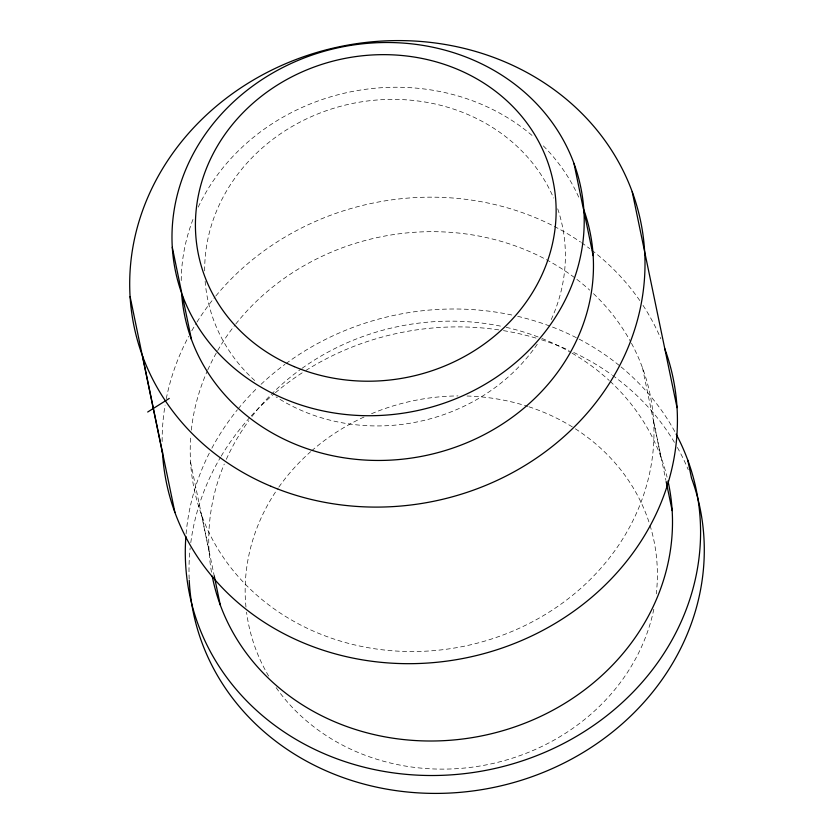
<?xml version="1.0" encoding="UTF-8"?>
<svg xmlns="http://www.w3.org/2000/svg" width="834" height="834" viewBox="0 0 834 834"><rect width="100%" height="100%" fill="white"/><g stroke="black" fill="none" stroke-linecap="round" stroke-linejoin="round"><path stroke-width="0.63" stroke-dasharray="4.17 3.13" d="M653.627 421.128L665.897 480.363M642.472 367.752L660.997 457.22M201.724 515.454L214.244 575.94M190.559 462.078L209.084 551.545M631.474 343.306A232.811 208.896 -11.7 0 1 464.851 646.079A232.811 208.896 -11.7 0 1 190.84 435.275M191.32 430.136A232.811 208.896 -11.7 0 1 207.27 371.026M207.802 369.848A232.811 208.896 -11.7 0 1 217.101 351.573M217.726 350.478A232.811 208.896 -11.7 0 1 235.021 324.979M235.824 323.967A232.811 208.896 -11.7 0 1 575.877 278.629M576.878 279.39A232.811 208.896 -11.7 0 1 589.711 290.138M593.495 293.651A232.811 208.896 -11.7 0 1 630.858 342.169M211.492 572.218A232.811 208.896 -11.7 0 1 224.273 464.058M226.327 459.315A232.811 208.896 -11.7 0 1 248.855 420.649M251.951 416.5A232.811 208.896 -11.7 0 1 301.001 369.066M302.054 368.315A232.811 208.896 -11.7 0 1 501.098 326.24M506.186 327.335A232.811 208.896 -11.7 0 1 540.745 337.989M541.923 338.458A232.811 208.896 -11.7 0 1 570.977 352.532M572.103 353.178A232.811 208.896 -11.7 0 1 609.195 380.471M610.144 381.357A232.811 208.896 -11.7 0 1 667.075 477.121M162.14 441.572A258.686 232.102 -11.7 0 1 165.101 405.115M166.279 398.683A258.686 232.102 -11.7 0 1 188.713 336.342M191.799 330.754A258.686 232.102 -11.7 0 1 196.334 323.123M197.001 322.039A258.686 232.102 -11.7 0 1 215.068 296.904M215.891 295.903A258.686 232.102 -11.7 0 1 580.485 241.996M581.538 242.715A258.686 232.102 -11.7 0 1 589.753 248.657M591.754 250.179A258.686 232.102 -11.7 0 1 640.105 301.011M643.014 305.359A258.686 232.102 -11.7 0 1 660.851 338.781M557.717 208.844A181.082 162.474 -11.7 0 1 550.054 322.06M537.252 344.213A181.082 162.474 -11.7 0 1 276.064 396.901M254.714 380.512A181.082 162.474 -11.7 0 1 204.956 278.587M204.695 270.883A181.082 162.474 -11.7 0 1 351.781 103.624A181.082 162.474 -11.7 0 1 553.599 198.054M650.009 525.326A206.947 185.69 -11.7 0 1 656.275 593.881M653.814 609.227A206.947 185.69 -11.7 0 1 488.588 764.413A206.947 185.69 -11.7 0 1 275.647 686.955M268.631 676.051A206.947 185.69 -11.7 0 1 246.551 612.135M245.967 607.058A206.947 185.69 -11.7 0 1 278.149 488.099M278.89 487.046A206.947 185.69 -11.7 0 1 310.665 451.694M311.635 450.84A206.947 185.69 -11.7 0 1 364.468 416.812M371.557 413.706A206.947 185.69 -11.7 0 1 457.97 395.921M466.998 396.014A206.947 185.69 -11.7 0 1 527.703 406.398M528.923 406.794A206.947 185.69 -11.7 0 1 574.272 428.113M575.356 428.812A206.947 185.69 -11.7 0 1 649.634 524.096M181.239 280.558A206.947 185.69 -11.7 0 1 194.093 216.579M198.231 207.103A206.947 185.69 -11.7 0 1 533.906 137.037M543.341 145.898A206.947 185.69 -11.7 0 1 579.432 198.732M189.182 579.057A258.686 232.102 -11.7 0 1 190.183 547.834M190.798 542.621A258.686 232.102 -11.7 0 1 220.562 457.209M221.218 456.115A258.686 232.102 -11.7 0 1 250.398 416.812M251.274 415.853A258.686 232.102 -11.7 0 1 274.386 393.575M275.376 392.731A258.686 232.102 -11.7 0 1 303.659 371.87M305.849 370.484A258.686 232.102 -11.7 0 1 499.66 330.024M503.496 330.639A258.686 232.102 -11.7 0 1 536.491 338.229M541.454 339.761A258.686 232.102 -11.7 0 1 569.038 350.311M573.74 352.48A258.686 232.102 -11.7 0 1 611.53 374.643M612.563 375.383A258.686 232.102 -11.7 0 1 674.737 442.885M677.364 447.431A258.686 232.102 -11.7 0 1 688.217 469.698M186.097 533.854A258.686 232.102 -11.7 0 1 209.459 452.831M211.878 448.181A258.686 232.102 -11.7 0 1 237.409 409.744M238.232 408.743A258.686 232.102 -11.7 0 1 257.352 387.852M261.052 384.307A258.686 232.102 -11.7 0 1 284.957 364.333M286.01 363.551A258.686 232.102 -11.7 0 1 512.576 315.169M517.674 316.315A258.686 232.102 -11.7 0 1 620.037 366.095M621.059 366.918A258.686 232.102 -11.7 0 1 675.55 432.982"/><path stroke-width="1.25" d="M147.691 412.017L169.271 398.433M632.214 191.789L677.041 407.67M687.8 460.201L691.501 478.091A258.686 232.102 -11.7 0 1 492.758 787.63A258.686 232.102 -11.7 0 1 189.245 580.339M666.158 481.614L672.162 510.606M583.904 210.919A206.947 185.69 -11.7 0 1 284.915 399.048A206.947 185.69 -11.7 0 1 265.452 77.374A206.947 185.69 -11.7 0 1 583.904 210.919L593.162 255.652M573.98 163.464L583.237 208.198A206.947 185.69 -11.7 0 1 425.361 455.604A206.947 185.69 -11.7 0 1 181.541 292.046L172.284 247.312M182.198 294.756L191.466 339.49M214.244 575.94L220.249 604.921M142.499 355.909L174.921 512.483M130.094 296.591L162.515 453.164M664.635 348.362A258.686 232.102 -11.7 0 1 465.893 657.901A258.686 232.102 -11.7 0 1 162.38 450.61M667.971 480.947A232.811 208.896 -11.7 0 1 483.386 735.546A232.811 208.896 -11.7 0 1 212.201 576.075M676.166 434.139A258.686 232.102 -11.7 0 1 490.455 769.448A258.686 232.102 -11.7 0 1 185.888 536.471M294.246 366.626A181.082 162.474 -11.7 0 0 555.861 202.005A181.082 162.474 -11.7 0 0 277.211 85.162A181.082 162.474 -11.7 0 0 294.246 366.626M270.894 486.264A258.686 232.102 -11.7 0 0 644.619 251.097A258.686 232.102 -11.7 0 0 246.551 84.171A258.686 232.102 -11.7 0 0 270.894 486.264"/></g></svg>
